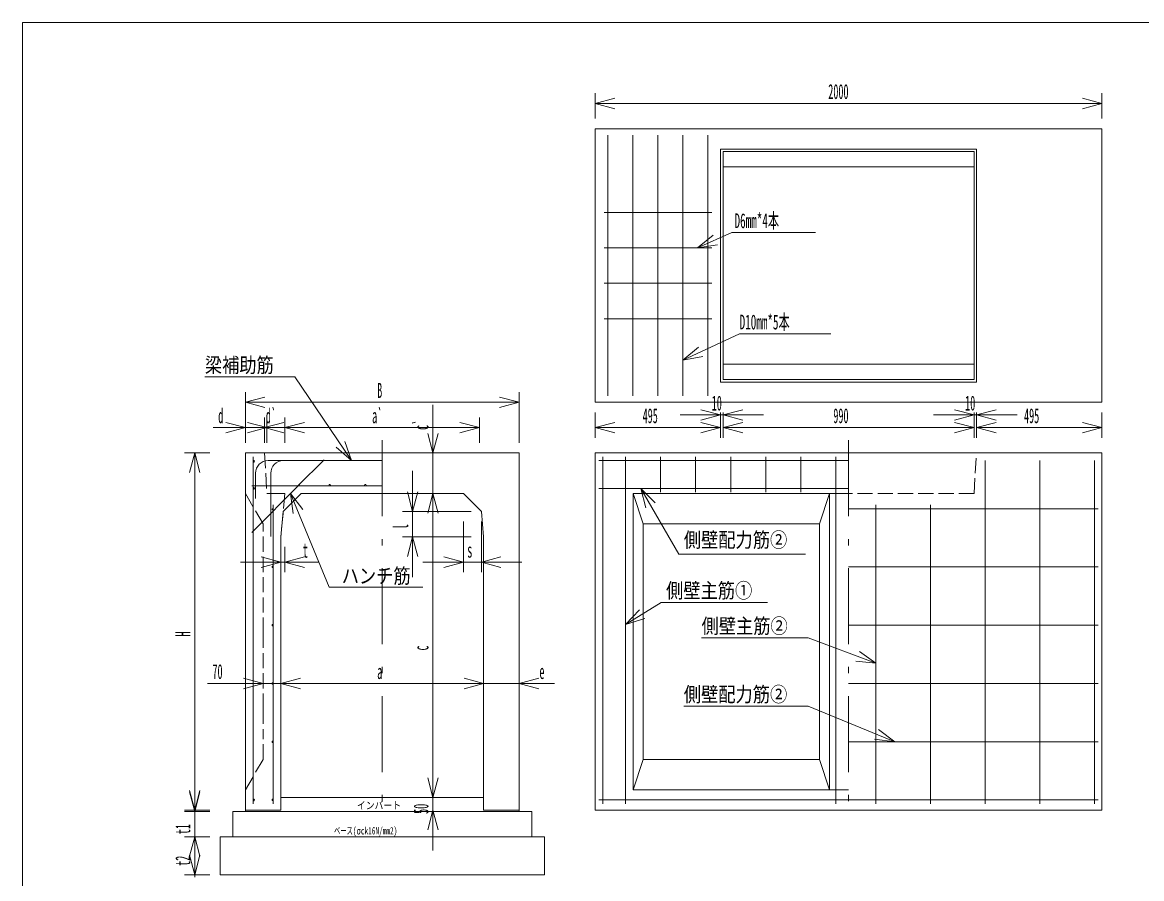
# Model space of a CAD drawing. Units: millimetres on the paper, with parts at other scales. Extents: x 26 to 772, y 19 to 550.
# Drawn here: x 25.5 to 467.1, y 211.9 to 550 of the extents above; entities that cross this region are included whole.
import ezdxf
from ezdxf.enums import TextEntityAlignment as Align

# ---------------------------------------------------------------- set-up
doc = ezdxf.new("R2010")
doc.units = ezdxf.units.MM
doc.linetypes.add('USER1', pattern=[8, 6, -2])
doc.linetypes.add('USER2', pattern=[50.5, 30, -9, 2.5, -9])
for name, color, linetype, lineweight in [('1', 7, 'Continuous', 18), ('10', 3, 'Continuous', 18), ('17', 7, 'Continuous', 18), ('18', 7, 'Continuous', 18), ('3', 7, 'Continuous', 18)]:
    doc.layers.add(name, color=color, linetype=linetype, lineweight=lineweight)
doc.styles.add('ＭＳ ゴシック', font='')
doc.styles.get('ＭＳ ゴシック').set_extended_font_data('MS Gothic')

msp = doc.modelspace()

# ---------------------------------------------------------------- linework, layer by layer
at = {"layer": '1'}
for p, q in [((25.5, 550), (25.5, 19)), ((771.5, 550), (25.5, 550)), ((251.5, 522), (251.5, 512)), ((451.5, 522), (451.5, 512)), ((251.5, 518), (259.227, 520.071)), ((251.5, 518), (451.5, 518)), ((251.5, 518), (259.227, 515.929)), ((451.5, 518), (443.773, 520.071)), ((451.5, 518), (443.773, 515.929)), ((251.5, 508), (451.5, 508)), ((251.5, 451.5), (251.5, 508)), ((451.5, 508), (451.5, 451.5)), ((301, 500), (401, 500)), ((301, 451.5), (301, 500)), ((401, 500), (402, 500)), ((402, 500), (402, 451.5)), ((302, 499), (401, 499)), ((302, 451.5), (302, 499)), ((401, 499), (401, 451.5)), ((302, 493), (401, 493)), ((251.5, 400), (251.5, 451.5)), ((301, 408), (301, 451.5)), ((302, 409), (302, 451.5)), ((401, 451.5), (401, 409)), ((402, 451.5), (402, 408)), ((451.5, 451.5), (451.5, 400)), ((401, 415), (302, 415)), ((133.033, 410), (97.5, 410)), ((155.378, 377), (133.033, 410)), ((402, 408), (301, 408)), ((401, 409), (302, 409)), ((113.5, 404), (113.5, 384)), ((113.5, 400), (121.227, 402.071)), ((221.5, 400), (213.773, 402.071)), ((221.5, 404), (221.5, 384)), ((113.5, 400), (221.5, 400)), ((113.5, 400), (121.227, 397.929)), ((187.5, 348), (187.5, 399.066)), ((221.5, 400), (213.773, 397.929)), ((451.5, 400), (251.5, 400)), ((113.5, 394), (113.5, 384)), ((121, 394), (121, 384)), ((122, 394), (122, 384)), ((129.1, 394), (129.1, 384)), ((129.1, 394), (129.1, 384)), ((205.9, 394), (205.9, 384)), ((251.5, 386), (251.5, 396)), ((285, 395), (318, 395)), ((301, 395), (293.273, 397.071)), ((301, 395), (293.273, 392.929)), ((301, 386), (301, 396)), ((301, 391), (301, 396)), ((302, 395), (309.727, 397.071)), ((302, 386), (302, 396)), ((302, 391), (302, 396)), ((302, 395), (309.727, 392.929)), ((385, 395), (418, 395)), ((401, 395), (393.273, 397.071)), ((401, 395), (393.273, 392.929)), ((401, 386), (401, 396)), ((401, 391), (401, 396)), ((402, 395), (409.727, 397.071)), ((402, 386), (402, 396)), ((402, 391), (402, 396)), ((402, 395), (409.727, 392.929)), ((451.5, 386), (451.5, 396)), ((100.759, 390), (137, 390)), ((113.5, 390), (105.773, 392.071)), ((113.5, 390), (105.773, 387.929)), ((106, 390), (145.1, 390)), ((122, 390), (114.273, 392.071)), ((122, 390), (114.273, 387.929)), ((121, 390), (128.727, 392.071)), ((121, 390), (128.727, 387.929)), ((129.1, 390), (136.827, 392.071)), ((129.1, 390), (136.827, 392.071)), ((129.1, 390), (205.9, 390)), ((129.1, 390), (136.827, 387.929)), ((129.1, 390), (136.827, 387.929)), ((205.9, 390), (198.173, 392.071)), ((205.9, 390), (198.173, 387.929)), ((251.5, 390), (259.227, 392.071)), ((251.5, 390), (301, 390)), ((251.5, 390), (259.227, 387.929)), ((301, 390), (293.273, 392.071)), ((301, 390), (293.273, 387.929)), ((302, 390), (309.727, 392.071)), ((302, 390), (401, 390)), ((302, 390), (309.727, 387.929)), ((401, 390), (393.273, 392.071)), ((401, 390), (393.273, 387.929)), ((402, 390), (409.727, 392.071)), ((402, 390), (451.5, 390)), ((402, 390), (409.727, 387.929)), ((451.5, 390), (443.773, 392.071)), ((451.5, 390), (443.773, 387.929)), ((155.378, 377), (152.76, 384.559)), ((187.5, 380), (185.429, 387.727)), ((187.5, 380), (189.571, 387.727)), ((89.5, 380), (99.5, 380)), ((93.5, 380), (91.429, 372.273)), ((93.5, 380), (93.5, 239)), ((93.5, 380), (95.571, 372.273)), ((113.5, 380), (221.5, 380)), ((113.5, 309), (113.5, 380)), ((155.378, 377), (149.331, 382.238)), ((221.5, 380), (221.5, 309)), ((451.5, 380), (251.5, 380)), ((251.5, 319), (251.5, 380)), ((451.5, 319), (451.5, 380)), ((134.253, 367), (144.528, 377.327)), ((277.33, 378.5), (277.33, 364.5)), ((291.16, 364.5), (291.16, 378.5)), ((304.99, 378.5), (304.99, 364.5)), ((318.82, 364.5), (318.82, 378.5)), ((332.65, 378.5), (332.65, 364.5)), ((179.5, 372.9), (179.5, 330.9)), ((116, 348.655), (134.808, 367.558)), ((128.436, 356.9), (135.5, 364)), ((131.268, 364), (146.5, 327)), ((131.268, 364), (136.124, 357.643)), ((131.268, 364), (132.295, 356.066)), ((135.5, 364), (199.5, 364)), ((179.5, 356.9), (177.429, 364.627)), ((179.5, 356.9), (181.571, 364.627)), ((187.5, 364), (185.429, 356.273)), ((187.5, 364), (185.429, 356.273)), ((187.5, 364), (187.5, 244)), ((187.5, 364), (189.571, 356.273)), ((187.5, 364), (189.571, 356.273)), ((199.5, 364), (206.6, 356.9)), ((344, 364), (266.5, 364)), ((266.5, 364), (270.5, 352)), ((266.5, 364), (266.5, 319)), ((344, 364), (340, 352)), ((344, 364), (351.5, 364)), ((344, 319), (344, 364)), ((128.436, 356.9), (127.5, 346.9)), ((175.5, 356.9), (202.6, 356.9)), ((206.6, 356.9), (207.5, 346.9)), ((199.5, 332.9), (199.5, 352.9)), ((206.6, 332.9), (206.6, 352.9)), ((340, 352), (270.5, 352)), ((270.5, 352), (270.5, 319)), ((340, 319), (340, 352)), ((127.5, 346.9), (127.5, 309)), ((175.5, 346.9), (202.6, 346.9)), ((179.5, 346.9), (177.429, 339.173)), ((179.5, 346.9), (181.571, 339.173)), ((207.5, 346.9), (207.5, 309)), ((127.5, 332.9), (127.5, 342.9)), ((129.1, 332.9), (129.1, 342.9)), ((111.5, 336.9), (142.191, 336.9)), ((127.5, 336.9), (119.773, 338.971)), ((127.5, 336.9), (119.773, 334.829)), ((129.1, 336.9), (136.827, 338.971)), ((129.1, 336.9), (136.827, 334.829)), ((183.5, 336.9), (222.6, 336.9)), ((199.5, 336.9), (191.773, 338.971)), ((199.5, 336.9), (191.773, 334.829)), ((206.6, 336.9), (214.327, 338.971)), ((206.6, 336.9), (214.327, 334.829)), ((146.5, 327), (183.5, 327)), ((251.5, 309), (251.5, 319)), ((266.5, 319), (266.5, 309)), ((270.5, 319), (270.5, 309)), ((340, 309), (340, 319)), ((344, 309), (344, 319)), ((451.5, 309), (451.5, 319)), ((113.5, 309), (113.5, 279)), ((127.5, 279), (127.5, 309)), ((207.5, 309), (207.5, 279)), ((221.5, 279), (221.5, 309)), ((251.5, 309), (251.5, 279)), ((266.5, 279), (266.5, 309)), ((270.5, 309), (270.5, 279)), ((340, 279), (340, 309)), ((344, 309), (344, 279)), ((451.5, 279), (451.5, 309)), ((143.5, 289), (98.5, 289)), ((120.5, 289), (112.773, 291.071)), ((120.5, 289), (112.773, 286.929)), ((127.5, 289), (135.227, 291.071)), ((127.5, 289), (135.227, 291.071)), ((127.5, 289), (207.5, 289)), ((127.5, 289), (135.227, 286.929)), ((127.5, 289), (135.227, 286.929)), ((191.5, 289), (235.5, 289)), ((207.5, 289), (199.773, 291.071)), ((207.5, 289), (199.773, 291.071)), ((207.5, 289), (199.773, 286.929)), ((207.5, 289), (199.773, 286.929)), ((221.5, 289), (229.227, 291.071)), ((221.5, 289), (229.227, 286.929)), ((113.5, 279), (113.5, 269)), ((127.5, 269), (127.5, 279)), ((207.5, 279), (207.5, 269)), ((221.5, 269), (221.5, 279)), ((251.5, 279), (251.5, 269)), ((266.5, 269), (266.5, 279)), ((270.5, 279), (270.5, 269)), ((340, 269), (340, 279)), ((344, 279), (344, 269)), ((451.5, 269), (451.5, 279)), ((113.5, 239), (113.5, 269)), ((127.5, 269), (127.5, 239)), ((207.5, 269), (207.5, 239)), ((221.5, 269), (221.5, 239)), ((251.5, 239), (251.5, 269)), ((266.5, 269), (266.5, 247)), ((270.5, 269), (270.5, 259)), ((340, 259), (340, 269)), ((344, 247), (344, 269)), ((451.5, 239), (451.5, 269)), ((187.5, 223), (187.5, 260)), ((270.5, 259), (266.5, 247)), ((270.5, 259), (340, 259)), ((340, 259), (344, 247)), ((93.5, 254.5), (93.5, 212.5)), ((187.5, 244), (185.429, 251.727)), ((187.5, 244), (185.429, 251.727)), ((187.5, 244), (189.571, 251.727)), ((187.5, 244), (189.571, 251.727)), ((93.5, 239), (91.429, 246.727)), ((93.5, 238.5), (91.429, 246.227)), ((93.5, 239), (95.571, 246.727)), ((93.5, 238.5), (95.571, 246.227)), ((266.5, 247), (344, 247)), ((344, 247), (351.5, 247)), ((89.5, 239), (99.5, 239)), ((89.5, 238.5), (99.5, 238.5)), ((127.5, 239), (113.5, 239)), ((187.5, 239), (185.429, 231.273)), ((187.5, 239), (189.571, 231.273)), ((221.5, 239), (207.5, 239)), ((251.5, 239), (451.5, 239)), ((89.5, 228.5), (99.5, 228.5)), ((89.5, 228.5), (99.5, 228.5)), ((93.5, 228.5), (91.429, 220.773)), ((93.5, 228.5), (91.429, 220.773)), ((93.5, 228.5), (95.571, 220.773)), ((93.5, 228.5), (93.5, 213.5)), ((93.5, 228.5), (95.571, 220.773)), ((93.5, 213.5), (91.429, 221.227)), ((93.5, 213.5), (95.571, 221.227)), ((89.5, 213.5), (99.5, 213.5))]:
    msp.add_line(p, q, dxfattribs=at)
at = {"layer": '1', "linetype": 'USER2'}
for p, q in [((167.5, 385), (167.5, 234)), ((351.5, 385), (351.5, 234))]:
    msp.add_line(p, q, dxfattribs=at)
at = {"layer": '1', "linetype": 'USER1'}
for p, q in [((121, 380), (122, 364)), ((401, 364), (402, 380)), ((120.5, 352), (113.5, 364)), ((122, 364), (127.5, 364)), ((127.5, 364), (129.1, 364)), ((129.1, 364), (127.5, 346.9)), ((401, 364), (351.5, 364)), ((120.5, 309), (120.5, 352)), ((120.5, 309), (120.5, 279)), ((120.5, 279), (120.5, 269)), ((120.5, 259), (120.5, 269)), ((113.5, 247), (120.5, 259))]:
    msp.add_line(p, q, dxfattribs=at)
at = {"layer": '10'}
for p, q in [((256.5, 505.5), (256.5, 402.5)), ((266.38, 402.5), (266.38, 505.5)), ((276.26, 505.5), (276.26, 402.5)), ((286.12, 402.5), (286.12, 505.5)), ((296, 505.5), (296, 402.5)), ((255, 475), (297.5, 475)), ((291.829, 461), (305.5, 467)), ((291.829, 461), (298.073, 466.001)), ((305.5, 467), (338.5, 467)), ((297.5, 461), (255, 461)), ((291.829, 461), (299.737, 462.209)), ((255, 447), (297.5, 447)), ((297.5, 433), (255, 433)), ((286.12, 416.682), (308.5, 427)), ((308.5, 427), (344.5, 427)), ((286.12, 416.682), (292.271, 421.798)), ((286.12, 416.682), (294.004, 418.037)), ((116, 367), (167.5, 367)), ((108.5, 228.5), (103.5, 228.5)), ((103.5, 228.5), (103.5, 213.5)), ((226.5, 228.5), (231.5, 228.5)), ((231.5, 213.5), (231.5, 228.5)), ((103.5, 213.5), (231.5, 213.5))]:
    msp.add_line(p, q, dxfattribs=at)
for centre in [(146.8, 367.3), (160.8, 367.3)]:
    msp.add_circle(centre, 0.3, dxfattribs=at)
at = {"layer": '17'}
for p, q in [((405.4, 279), (405.4, 377)), ((426.95, 377), (426.95, 279)), ((448.5, 377), (448.5, 309)), ((124.5, 359.5), (124.5, 309)), ((450, 358), (351.5, 358)), ((362.3, 359.5), (362.3, 279)), ((383.85, 279), (383.85, 359.5)), ((450, 335), (351.5, 335)), ((450, 312), (351.5, 312)), ((124.5, 309), (124.5, 279)), ((335.5, 307), (293.5, 307)), ((362.3, 297), (335.5, 307)), ((448.5, 279), (448.5, 309)), ((362.3, 297), (355.784, 301.641)), ((362.3, 297), (354.336, 297.762)), ((450, 289), (351.5, 289)), ((124.5, 279), (124.5, 269)), ((335.5, 280), (286.5, 280)), ((369.71, 266), (335.5, 280)), ((362.3, 279), (362.3, 241.5)), ((383.85, 241.5), (383.85, 279)), ((405.4, 241.5), (405.4, 279)), ((426.95, 279), (426.95, 241.5)), ((448.5, 269), (448.5, 279)), ((369.71, 266), (363.343, 270.843)), ((124.5, 269), (124.5, 241.5)), ((450, 266), (351.5, 266)), ((369.71, 266), (361.774, 267.01)), ((448.5, 269), (448.5, 241.5)), ((351.5, 243), (450, 243)), ((113.5, 238.5), (108.5, 238.5)), ((108.5, 238.5), (108.5, 228.5)), ((226.5, 238.5), (221.5, 238.5)), ((226.5, 228.5), (226.5, 238.5)), ((108.5, 228.5), (226.5, 228.5))]:
    msp.add_line(p, q, dxfattribs=at)
for centre in [(124.25, 357.75), (124.25, 335), (124.25, 312), (124.25, 289), (124.25, 266), (124.25, 243)]:
    msp.add_circle(centre, 0.25, dxfattribs=at)
at = {"layer": '18'}
for p, q in [((116.5, 309), (116.5, 378.5)), ((351.5, 377), (253, 377)), ((254.5, 309), (254.5, 378.5)), ((263.5, 378.5), (263.5, 309)), ((346.5, 378.5), (346.5, 309)), ((253, 366), (351.5, 366)), ((269.5, 366), (284.5, 340)), ((269.5, 366), (275.155, 360.341)), ((269.5, 366), (271.568, 358.272)), ((284.5, 340), (334.5, 340)), ((263.5, 312.235), (277.5, 321)), ((263.5, 312.235), (268.951, 318.091)), ((277.5, 321), (319.5, 321)), ((263.5, 312.235), (271.148, 314.581)), ((116.5, 279), (116.5, 309)), ((254.5, 279), (254.5, 309)), ((263.5, 309), (263.5, 279)), ((346.5, 279), (346.5, 309)), ((116.5, 269), (116.5, 279)), ((254.5, 269), (254.5, 279)), ((263.5, 279), (263.5, 269)), ((346.5, 269), (346.5, 279)), ((116.5, 241.5), (116.5, 269)), ((254.5, 241.5), (254.5, 269)), ((263.5, 269), (263.5, 241.5)), ((346.5, 269), (346.5, 241.5)), ((127.5, 244), (207.5, 244)), ((253, 243), (351.5, 243)), ((113.5, 239), (113.5, 238.5)), ((113.5, 238.5), (221.844, 238.5)), ((221.5, 238.5), (221.5, 239))]:
    msp.add_line(p, q, dxfattribs=at)
for centre in [(116.8, 376.7), (116.8, 366), (116.8, 243)]:
    msp.add_circle(centre, 0.3, dxfattribs=at)
at = {"layer": '3'}
for p, q in [((122.5, 377), (133.218, 377)), ((128.5, 377), (167.5, 377)), ((117.5, 362), (117.5, 372)), ((123.5, 347), (123.5, 372))]:
    msp.add_line(p, q, dxfattribs=at)
for centre in [(122.5, 372), (128.5, 372)]:
    msp.add_arc(centre, 5, 90, 180, dxfattribs=at)

# ---------------------------------------------------------------- texts
at = {"layer": '1', "style": 'ＭＳ ゴシック'}
for s, width, p in [('2000', 0.5, (343.5, 518)), ('梁補助筋', 0.85, (97.5, 410)), ('B', 0.5, (165.5, 400)), ('10', 0.5, (297.5, 395)), ('10', 0.5, (397.5, 395)), ('d', 0.5, (102.759, 390)), ('d`', 0.5, (121.55, 390)), ('a`', 0.5, (163.5, 390)), ('495', 0.5, (270.25, 390)), ('990', 0.5, (345.5, 390)), ('495', 0.5, (420.75, 390)), ('t', 0.5, (136.191, 336.9)), ('s', 0.5, (201.05, 336.9)), ('ハンチ筋', 0.85, (151.5, 326.771)), ('70', 0.5, (100.5, 289)), ('a', 0.5, (165.5, 289)), ('e', 0.5, (229.5, 289))]:
    msp.add_text(s, height=5.865, dxfattribs=dict(at, width=width)).set_placement(p, align=Align.BOTTOM_LEFT)
at = {"layer": '1', "style": 'ＭＳ ゴシック', "width": 0.5}
for s, p in [('c`', (187.5, 389.066)), ('l', (179.5, 349.9)), ('H', (93.5, 307.5)), ('c', (187.5, 302)), ('50', (187.5, 237.5)), ('t1', (93.5, 229.5)), ('t2', (93.5, 217))]:
    msp.add_text(s, height=5.865, rotation=90, dxfattribs=at).set_placement(p, align=Align.BOTTOM_LEFT)
at = {"layer": '10', "color": 7, "style": 'ＭＳ ゴシック', "width": 0.55}
for s, p in [('D6mm*4本', (306.5, 467)), ('D10mm*5本', (308.5, 427))]:
    msp.add_text(s, height=5.865, dxfattribs=at).set_placement(p, align=Align.BOTTOM_LEFT)
at = {"layer": '17', "style": 'ＭＳ ゴシック'}
for s, height, width, p in [('側壁主筋②', 5.865, 0.85, (293.5, 307)), ('側壁配力筋②', 5.865, 0.85, (286.5, 280)), ('ベース(σck16N/mm2)', 2.933, 0.6, (148.5, 228.5))]:
    msp.add_text(s, height=height, dxfattribs=dict(at, width=width)).set_placement(p, align=Align.BOTTOM_LEFT)
at = {"layer": '18', "style": 'ＭＳ ゴシック', "width": 0.85}
for s, height, p in [('側壁配力筋②', 5.865, (286.5, 341)), ('側壁主筋①', 5.865, (279.5, 321)), ('インバート', 2.933, (157.5, 238.5))]:
    msp.add_text(s, height=height, dxfattribs=at).set_placement(p, align=Align.BOTTOM_LEFT)

doc.saveas('drawing.dxf')
